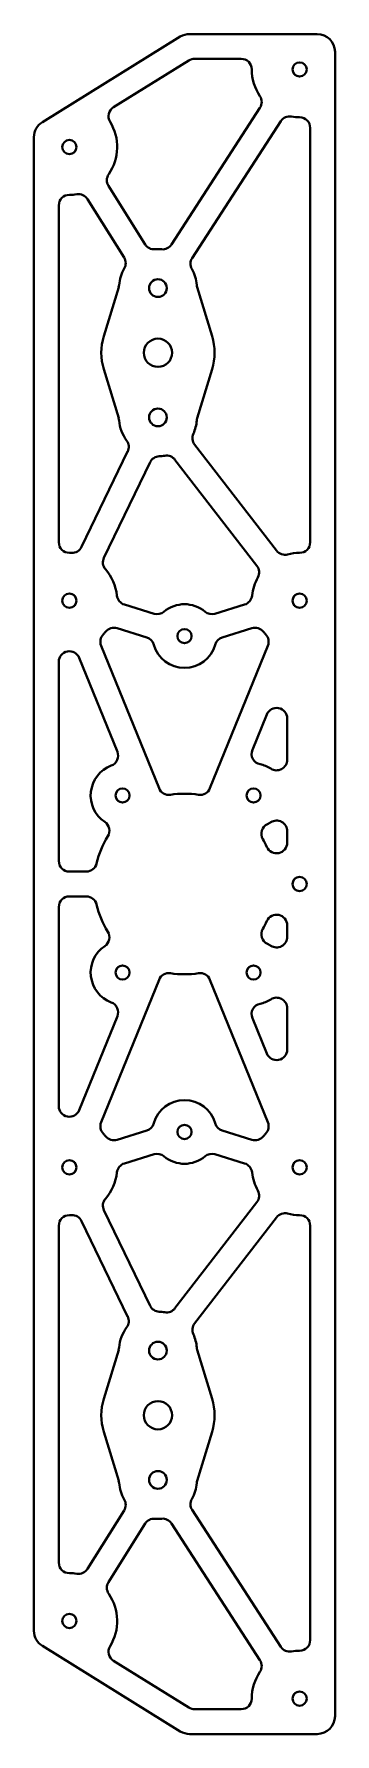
# Model space of a CAD drawing. Header units: millimetres. Extents: x -4.3 to 4.3, y -24 to 24.
import ezdxf

# ---------------------------------------------------------------- set-up
doc = ezdxf.new("R2010")
doc.units = ezdxf.units.MM
doc.layers.add('Visible', color=7, linetype='Continuous', lineweight=40)

msp = doc.modelspace()

# ---------------------------------------------------------------- linework, layer by layer
at = {"layer": 'Visible'}
for p, q in [((3.75, 24), (0.142, 24)), ((-0.121, 23.925), (-4.013, 21.513)), ((0.127, 23.255), (-2.006, 21.934)), ((1.6, 23.3), (0.285, 23.3)), ((4.25, -23.5), (4.25, 23.5)), ((2.132, 21.917), (-0.37, 18.056)), ((2.719, 21.537), (0.218, 17.675)), ((3.55, 9.65), (3.55, 21.35)), ((-4.25, -21.088), (-4.25, 21.088)), ((-2.147, 19.711), (-1.113, 18.061)), ((-2.74, 19.339), (-1.706, 17.689)), ((-3.55, 9.65), (-3.55, 19.159)), ((-1.859, 16.849), (-2.28, 15.467)), ((0.359, 16.849), (0.78, 15.467)), ((-1.859, 13.151), (-2.28, 14.533)), ((0.359, 13.151), (0.78, 14.533)), ((-2.905, 9.518), (-1.605, 12.211)), ((0.285, 12.408), (2.599, 9.414)), ((-2.275, 9.213), (-0.974, 11.906)), ((-0.269, 11.98), (2.046, 8.986)), ((-0.861, 7.631), (-1.698, 7.889)), ((1.698, 7.889), (0.861, 7.631)), ((-1.067, 6.962), (-1.903, 7.219)), ((1.903, 7.219), (1.067, 6.962)), ((-0.72, 2.703), (-2.355, 6.727)), ((0.72, 2.703), (2.355, 6.727)), ((-3.55, 0.65), (-3.55, 6.273)), ((-1.895, 3.736), (-2.972, 6.386)), ((1.917, 3.788), (2.322, 4.786)), ((2.9, 4.673), (2.9, 3.509)), ((2.9, 1.491), (2.9, 1.167)), ((-2.775, 0.35), (-3.25, 0.35)), ((-2.775, -0.35), (-3.25, -0.35)), ((-3.55, -6.273), (-3.55, -0.65)), ((2.9, -1.167), (2.9, -1.491)), ((-0.72, -2.703), (-2.355, -6.727)), ((2.355, -6.727), (0.72, -2.703)), ((-1.895, -3.736), (-2.972, -6.386)), ((2.322, -4.786), (1.917, -3.788)), ((2.9, -3.509), (2.9, -4.673)), ((-1.067, -6.962), (-1.903, -7.219)), ((1.903, -7.219), (1.067, -6.962)), ((-0.861, -7.631), (-1.698, -7.889)), ((1.698, -7.889), (0.861, -7.631)), ((2.046, -8.986), (-0.269, -11.98)), ((-1.605, -12.211), (-2.905, -9.518)), ((-0.974, -11.906), (-2.275, -9.213)), ((2.599, -9.414), (0.285, -12.408)), ((-3.55, -19.159), (-3.55, -9.65)), ((3.55, -21.35), (3.55, -9.65)), ((-1.859, -13.151), (-2.28, -14.533)), ((0.359, -13.151), (0.78, -14.533)), ((-1.859, -16.849), (-2.28, -15.467)), ((0.359, -16.849), (0.78, -15.467)), ((-2.74, -19.339), (-1.706, -17.689)), ((0.218, -17.675), (2.719, -21.537)), ((-2.147, -19.711), (-1.113, -18.061)), ((-0.37, -18.056), (2.132, -21.917)), ((-0.121, -23.925), (-4.013, -21.513)), ((0.127, -23.255), (-2.006, -21.934)), ((1.6, -23.3), (0.285, -23.3)), ((3.75, -24), (0.142, -24))]:
    msp.add_line(p, q, dxfattribs=at)
for centre, radius in [((3.25, 23), 0.2), ((-3.25, 20.809), 0.2), ((-0.75, 16.825), 0.25), ((-0.75, 15), 0.4), ((-0.75, 13.175), 0.25), ((-3.25, 8), 0.2), ((3.25, 8), 0.2), ((0, 7), 0.2), ((-1.75, 2.5), 0.2), ((1.95, 2.5), 0.2), ((3.25, 0), 0.2), ((-1.75, -2.5), 0.2), ((1.95, -2.5), 0.2), ((0, -7), 0.2), ((-3.25, -8), 0.2), ((3.25, -8), 0.2), ((-0.75, -13.175), 0.25), ((-0.75, -15), 0.4), ((-0.75, -16.825), 0.25), ((-3.25, -20.809), 0.2), ((3.25, -23), 0.2)]:
    msp.add_circle(centre, radius, dxfattribs=at)
for centre, radius, start, end in [((0.142, 23.5), 0.5, 90, 121.7883), ((3.75, 23.5), 0.5, 0, 90), ((0.285, 23), 0.3, 90, 121.7883), ((1.6, 23), 0.3, 0, 90), ((3.25, 23), 1.35, 180, 213.8661), ((1.88, 22.081), 0.3, 327.0659, 33.8661), ((-1.847, 21.679), 0.3, 121.7883, 211.7883), ((2.971, 21.374), 0.3, 80.2658, 147.0659), ((3.25, 23), 1.35, 260.2658, 270), ((3.25, 21.35), 0.3, 0, 90), ((-3.75, 21.088), 0.5, 121.7883, 180), ((-3.25, 20.809), 1.35, 325.3062, 31.7883), ((-1.893, 19.87), 0.3, 145.3062, 212.1064), ((-3.25, 19.159), 0.3, 90, 180), ((-3.25, 20.809), 1.35, 270, 278.9065), ((-2.995, 19.179), 0.3, 32.1064, 98.9065), ((-0.858, 18.221), 0.3, 212.1064, 274.4423), ((-0.75, 16.825), 1.1, 84.7299, 94.4423), ((-0.621, 18.219), 0.3, 264.7299, 327.0659), ((-0.75, 16.825), 1.1, 149.7704, 175.4297), ((-1.96, 17.53), 0.3, 329.7704, 32.1064), ((0.47, 17.512), 0.3, 147.0659, 209.4019), ((-0.75, 16.825), 1.1, 4.5703, 29.4019), ((-2.146, 16.937), 0.3, 343.0303, 355.4297), ((0.646, 16.937), 0.3, 184.5703, 196.9697), ((-0.75, 15), 1.6, 163.0303, 196.9697), ((-0.75, 15), 1.6, 343.0303, 16.9697), ((-2.146, 13.063), 0.3, 4.5703, 16.9697), ((-0.75, 13.175), 1.1, 184.5703, 216.5512), ((-0.75, 13.175), 1.1, 335.3661, 355.4297), ((0.646, 13.063), 0.3, 163.0303, 175.4297), ((-1.875, 12.341), 0.3, 334.2152, 36.5512), ((0.523, 12.591), 0.3, 155.3661, 217.7021), ((-0.704, 11.776), 0.3, 91.8792, 154.2152), ((-0.75, 13.175), 1.1, 271.8792, 280.0381), ((-0.506, 11.796), 0.3, 37.7021, 100.0381), ((-3.25, 9.65), 0.3, 180, 270), ((3.25, 9.65), 0.3, 270, 0), ((-3.25, 8), 1.35, 87.415, 90), ((-3.176, 9.648), 0.3, 267.415, 334.2152), ((-2.005, 9.083), 0.3, 154.2152, 221.0154), ((2.837, 9.597), 0.3, 217.7021, 284.5023), ((3.25, 8), 1.35, 90, 104.5023), ((-3.25, 8), 1.35, 6.0971, 41.0154), ((3.25, 8), 1.35, 150.902, 173.9029), ((1.808, 8.802), 0.3, 330.902, 37.7021), ((-1.609, 8.175), 0.3, 186.0971, 252.8973), ((-0.773, 7.918), 0.3, 252.8973, 310.1001), ((0, 7), 0.9, 49.8999, 130.1001), ((0.773, 7.918), 0.3, 229.8999, 287.1027), ((1.609, 8.175), 0.3, 287.1027, 353.9029), ((-1.992, 6.933), 0.3, 72.8973, 139.6974), ((1.992, 6.933), 0.3, 40.3026, 107.1027), ((-2.077, 6.84), 0.3, 135.3093, 202.1094), ((-3.25, 8), 1.35, 315.3093, 319.6974), ((-1.155, 6.675), 0.3, 15.6944, 72.8973), ((0, 7), 0.9, 195.6944, 344.3056), ((1.155, 6.675), 0.3, 107.1027, 164.3056), ((3.25, 8), 1.35, 220.3026, 224.6907), ((2.077, 6.84), 0.3, 337.8906, 44.6907), ((-3.25, 6.273), 0.3, 22.1094, 180), ((2.6, 4.673), 0.3, 0, 157.8906), ((-2.173, 3.623), 0.3, 290.659, 22.1094), ((2.194, 3.675), 0.3, 157.8906, 258.2442), ((1.95, 2.5), 0.9, 57.2028, 78.2442), ((2.6, 3.509), 0.3, 237.2028, 0), ((-1.75, 2.5), 0.9, 110.659, 236.0367), ((-0.442, 2.815), 0.3, 202.1094, 278.926), ((0, 0), 2.55, 81.074, 98.926), ((0.442, 2.815), 0.3, 261.074, 337.8906), ((-2.42, 1.505), 0.3, 328.1314, 56.0367), ((2.471, 1.419), 0.3, 115.7583, 209.8663), ((1.95, 2.5), 0.9, 295.7583, 302.7972), ((2.6, 1.491), 0.3, 0, 122.7972), ((0, 0), 2.55, 148.1314, 166.8165), ((0, 0), 2.55, 24.1775, 29.8663), ((2.6, 1.167), 0.3, 204.1775, 0), ((-3.25, 0.65), 0.3, 180, 270), ((-2.775, 0.65), 0.3, 270, 346.8165), ((-3.25, -0.65), 0.3, 90, 180), ((-2.775, -0.65), 0.3, 13.1835, 90), ((0, 0), 2.55, 193.1835, 211.8686), ((2.6, -1.167), 0.3, 0, 155.8225), ((-2.42, -1.505), 0.3, 303.9633, 31.8686), ((2.471, -1.419), 0.3, 150.1337, 244.2417), ((0, 0), 2.55, 330.1337, 335.8225), ((-1.75, -2.5), 0.9, 123.9633, 249.341), ((1.95, -2.5), 0.9, 57.2028, 64.2417), ((2.6, -1.491), 0.3, 237.2028, 0), ((-0.442, -2.815), 0.3, 81.074, 157.8906), ((0, 0), 2.55, 261.074, 278.926), ((0.442, -2.815), 0.3, 22.1094, 98.926), ((-2.173, -3.623), 0.3, 337.8906, 69.341), ((1.95, -2.5), 0.9, 281.7558, 302.7972), ((2.6, -3.509), 0.3, 0, 122.7972), ((2.194, -3.675), 0.3, 101.7558, 202.1094), ((2.6, -4.673), 0.3, 202.1094, 0), ((0, -7), 0.9, 15.6944, 164.3056), ((-3.25, -6.273), 0.3, 180, 337.8906), ((-2.077, -6.84), 0.3, 157.8906, 224.6907), ((-3.25, -8), 1.35, 40.3026, 44.6907), ((-1.992, -6.933), 0.3, 220.3026, 287.1027), ((-1.155, -6.675), 0.3, 287.1027, 344.3056), ((1.155, -6.675), 0.3, 195.6944, 252.8973), ((1.992, -6.933), 0.3, 252.8973, 319.6974), ((3.25, -8), 1.35, 135.3093, 139.6974), ((2.077, -6.84), 0.3, 315.3093, 22.1094), ((-0.773, -7.918), 0.3, 49.8999, 107.1027), ((0.773, -7.918), 0.3, 72.8973, 130.1001), ((-3.25, -8), 1.35, 318.9846, 353.9029), ((-1.609, -8.175), 0.3, 107.1027, 173.9029), ((0, -7), 0.9, 229.8999, 310.1001), ((1.609, -8.175), 0.3, 6.0971, 72.8973), ((3.25, -8), 1.35, 186.0971, 209.098), ((-2.005, -9.083), 0.3, 138.9846, 205.7848), ((1.808, -8.802), 0.3, 322.2979, 29.098), ((-3.25, -9.65), 0.3, 90, 180), ((-3.25, -8), 1.35, 270, 272.585), ((-3.176, -9.648), 0.3, 25.7848, 92.585), ((2.837, -9.597), 0.3, 75.4977, 142.2979), ((3.25, -8), 1.35, 255.4977, 270), ((3.25, -9.65), 0.3, 0, 90), ((-0.704, -11.776), 0.3, 205.7848, 268.1208), ((-0.506, -11.796), 0.3, 259.9619, 322.2979), ((-1.875, -12.341), 0.3, 323.4488, 25.7848), ((-0.75, -13.175), 1.1, 79.9619, 88.1208), ((0.523, -12.591), 0.3, 142.2979, 204.6339), ((-0.75, -13.175), 1.1, 143.4488, 175.4297), ((-0.75, -13.175), 1.1, 4.5703, 24.6339), ((-2.146, -13.063), 0.3, 343.0303, 355.4297), ((0.646, -13.063), 0.3, 184.5703, 196.9697), ((-0.75, -15), 1.6, 163.0303, 196.9697), ((-0.75, -15), 1.6, 343.0303, 16.9697), ((-2.146, -16.937), 0.3, 4.5703, 16.9697), ((-0.75, -16.825), 1.1, 184.5703, 210.2296), ((-0.75, -16.825), 1.1, 330.5981, 355.4297), ((0.646, -16.937), 0.3, 163.0303, 175.4297), ((-1.96, -17.53), 0.3, 327.8936, 30.2296), ((0.47, -17.512), 0.3, 150.5981, 212.9341), ((-0.858, -18.221), 0.3, 85.5577, 147.8936), ((-0.75, -16.825), 1.1, 265.5577, 275.2701), ((-0.621, -18.219), 0.3, 32.9341, 95.2701), ((-3.25, -19.159), 0.3, 180, 270), ((-3.25, -20.809), 1.35, 81.0935, 90), ((-2.995, -19.179), 0.3, 261.0935, 327.8936), ((-1.893, -19.87), 0.3, 147.8936, 214.6938), ((-3.25, -20.809), 1.35, 328.2117, 34.6938), ((-3.75, -21.088), 0.5, 180, 238.2117), ((-1.847, -21.679), 0.3, 148.2117, 238.2117), ((2.971, -21.374), 0.3, 212.9341, 279.7342), ((3.25, -21.35), 0.3, 270, 0), ((1.88, -22.081), 0.3, 326.1339, 32.9341), ((3.25, -23), 1.35, 90, 99.7342), ((3.25, -23), 1.35, 146.1339, 180), ((1.6, -23), 0.3, 270, 0), ((0.285, -23), 0.3, 238.2117, 270), ((3.75, -23.5), 0.5, 270, 0), ((0.142, -23.5), 0.5, 238.2117, 270)]:
    msp.add_arc(centre, radius, start, end, dxfattribs=at)

doc.saveas('drawing.dxf')
